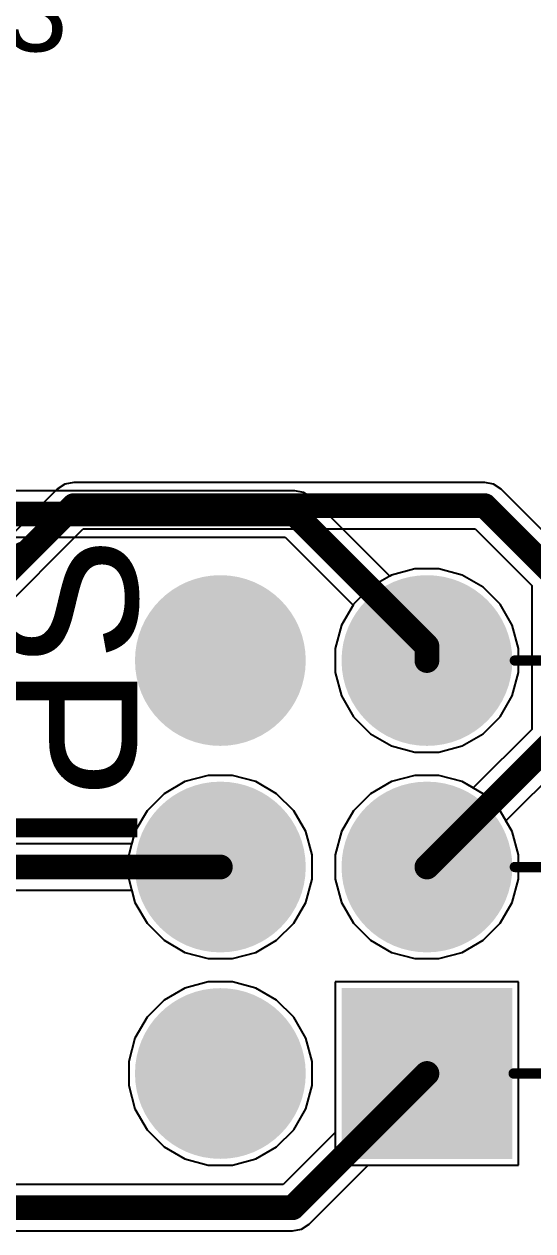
# Model space of a CAD drawing. Header units: millimetres. Extents: x -0.34 to 5.78, y -0.39 to 4.37.
# Drawn here: x 5.184 to 5.43, y 2.141 to 2.725 of the extents above; entities that cross this region are included whole.
import ezdxf

# ---------------------------------------------------------------- set-up
doc = ezdxf.new("R2010")
doc.units = ezdxf.units.MM
doc.header["$MEASUREMENT"] = 0
for name, color, linetype in [('BottomLayer', 5, 'Continuous'), ('BottomSolder', 6, 'Continuous'), ('MultiLayer', 9, 'Continuous'), ('PadHoleLayer', 156, 'Continuous'), ('TopLayer', 1, 'Continuous'), ('TopOverlay', 2, 'Continuous'), ('TopSolder', 216, 'Continuous')]:
    doc.layers.add(name, color=color, linetype=linetype)
doc.styles.add('Arial', font='', dxfattribs={"height": 0.2})
doc.styles.get('Arial').set_extended_font_data('Arial')

# ---------------------------------------------------------------- blocks, each defined once
blk = doc.blocks.new('HDR_2_3_____________F_______2_54____90')
at = {"layer": 'BottomLayer'}
h = blk.add_hatch(color=5, dxfattribs=at)
edge = h.paths.add_edge_path()
edge.add_arc((-0.1, 0.05), 0.03937, 0, 360)
h = blk.add_hatch(color=5, dxfattribs=at)
edge = h.paths.add_edge_path()
edge.add_arc((0, 0.05), 0.03937, 0, 360)
h = blk.add_hatch(color=5, dxfattribs=at)
edge = h.paths.add_edge_path()
edge.add_arc((0.1, 0.05), 0.03937, 0, 360)
blk.add_hatch(color=5, dxfattribs=at).paths.add_polyline_path([(-0.13937, -0.01063), (-0.06063, -0.01063), (-0.06063, -0.08937), (-0.13937, -0.08937)])
h = blk.add_hatch(color=5, dxfattribs=at)
edge = h.paths.add_edge_path()
edge.add_arc((0, -0.05), 0.03937, 0, 360)
h = blk.add_hatch(color=5, dxfattribs=at)
edge = h.paths.add_edge_path()
edge.add_arc((0.1, -0.05), 0.03937, 0, 360)
at = {"layer": 'BottomSolder'}
h = blk.add_hatch(color=6, dxfattribs=at)
edge = h.paths.add_edge_path()
edge.add_arc((-0.1, 0.05), 0.04134, 0, 360)
h = blk.add_hatch(color=6, dxfattribs=at)
edge = h.paths.add_edge_path()
edge.add_arc((0, 0.05), 0.04134, 0, 360)
h = blk.add_hatch(color=6, dxfattribs=at)
edge = h.paths.add_edge_path()
edge.add_arc((0.1, 0.05), 0.04134, 0, 360)
blk.add_hatch(color=6, dxfattribs=at).paths.add_polyline_path([(-0.14134, -0.00866), (-0.05866, -0.00866), (-0.05866, -0.09134), (-0.14134, -0.09134)])
h = blk.add_hatch(color=6, dxfattribs=at)
edge = h.paths.add_edge_path()
edge.add_arc((0, -0.05), 0.04134, 0, 360)
h = blk.add_hatch(color=6, dxfattribs=at)
edge = h.paths.add_edge_path()
edge.add_arc((0.1, -0.05), 0.04134, 0, 360)
at = {"layer": 'MultiLayer'}
h = blk.add_hatch(color=9, dxfattribs=at)
edge = h.paths.add_edge_path()
edge.add_arc((-0.1, 0.05), 0.03937, 0, 360)
h = blk.add_hatch(color=9, dxfattribs=at)
edge = h.paths.add_edge_path()
edge.add_arc((0, 0.05), 0.03937, 0, 360)
h = blk.add_hatch(color=9, dxfattribs=at)
edge = h.paths.add_edge_path()
edge.add_arc((0.1, 0.05), 0.03937, 0, 360)
blk.add_hatch(color=9, dxfattribs=at).paths.add_polyline_path([(-0.13937, -0.01063), (-0.06063, -0.01063), (-0.06063, -0.08937), (-0.13937, -0.08937)])
h = blk.add_hatch(color=9, dxfattribs=at)
edge = h.paths.add_edge_path()
edge.add_arc((0, -0.05), 0.03937, 0, 360)
h = blk.add_hatch(color=9, dxfattribs=at)
edge = h.paths.add_edge_path()
edge.add_arc((0.1, -0.05), 0.03937, 0, 360)
at = {"layer": 'PadHoleLayer'}
h = blk.add_hatch(color=156, dxfattribs=at)
edge = h.paths.add_edge_path()
edge.add_arc((-0.1, 0.05), 0.02165, 0, 360)
h = blk.add_hatch(color=156, dxfattribs=at)
edge = h.paths.add_edge_path()
edge.add_arc((0, 0.05), 0.02165, 0, 360)
h = blk.add_hatch(color=156, dxfattribs=at)
edge = h.paths.add_edge_path()
edge.add_arc((0.1, 0.05), 0.02165, 0, 360)
h = blk.add_hatch(color=156, dxfattribs=at)
edge = h.paths.add_edge_path()
edge.add_arc((-0.1, -0.05), 0.02165, 0, 360)
h = blk.add_hatch(color=156, dxfattribs=at)
edge = h.paths.add_edge_path()
edge.add_arc((0, -0.05), 0.02165, 0, 360)
h = blk.add_hatch(color=156, dxfattribs=at)
edge = h.paths.add_edge_path()
edge.add_arc((0.1, -0.05), 0.02165, 0, 360)
at = {"layer": 'TopLayer'}
h = blk.add_hatch(color=1, dxfattribs=at)
edge = h.paths.add_edge_path()
edge.add_arc((-0.1, 0.05), 0.03937, 0, 360)
h = blk.add_hatch(color=1, dxfattribs=at)
edge = h.paths.add_edge_path()
edge.add_arc((0, 0.05), 0.03937, 0, 360)
h = blk.add_hatch(color=1, dxfattribs=at)
edge = h.paths.add_edge_path()
edge.add_arc((0.1, 0.05), 0.03937, 0, 360)
blk.add_hatch(color=1, dxfattribs=at).paths.add_polyline_path([(-0.13937, -0.01063), (-0.06063, -0.01063), (-0.06063, -0.08937), (-0.13937, -0.08937)])
h = blk.add_hatch(color=1, dxfattribs=at)
edge = h.paths.add_edge_path()
edge.add_arc((0, -0.05), 0.03937, 0, 360)
h = blk.add_hatch(color=1, dxfattribs=at)
edge = h.paths.add_edge_path()
edge.add_arc((0.1, -0.05), 0.03937, 0, 360)
at = {"layer": 'TopSolder'}
h = blk.add_hatch(color=216, dxfattribs=at)
edge = h.paths.add_edge_path()
edge.add_arc((-0.1, 0.05), 0.04134, 0, 360)
h = blk.add_hatch(color=216, dxfattribs=at)
edge = h.paths.add_edge_path()
edge.add_arc((0, 0.05), 0.04134, 0, 360)
h = blk.add_hatch(color=216, dxfattribs=at)
edge = h.paths.add_edge_path()
edge.add_arc((0.1, 0.05), 0.04134, 0, 360)
blk.add_hatch(color=216, dxfattribs=at).paths.add_polyline_path([(-0.14134, -0.00866), (-0.05866, -0.00866), (-0.05866, -0.09134), (-0.14134, -0.09134)])
h = blk.add_hatch(color=216, dxfattribs=at)
edge = h.paths.add_edge_path()
edge.add_arc((0, -0.05), 0.04134, 0, 360)
h = blk.add_hatch(color=216, dxfattribs=at)
edge = h.paths.add_edge_path()
edge.add_arc((0.1, -0.05), 0.04134, 0, 360)
at = {"layer": 'TopOverlay', "const_width": 0.005}
for points in [[(-0.1, -0.092), (-0.1, -0.11535)], [(0, -0.09256), (0, -0.11535)], [(0.1, -0.09256), (0.1, -0.11535)], [(-0.16181, -0.11535), (-0.16181, -0.45)], [(-0.16181, -0.11535), (0.16181, -0.11535)], [(0.16181, -0.11535), (0.16181, -0.44819)], [(-0.16181, -0.45), (0.16, -0.45)], [(0.16181, -0.44819), (0.16, -0.45)]]:
    blk.add_lwpolyline(points, dxfattribs=at)
at = {"layer": 'TopOverlay', "const_width": 0.0025}
for points in [[(-0.10125, -0.092, 1), (-0.09875, -0.092, 1)], [(-0.00125, -0.09256, 1), (0.00125, -0.09256, 1)], [(0.09875, -0.09256, 1), (0.10125, -0.09256, 1)], [(-0.16306, -0.11535, 1), (-0.16056, -0.11535, 1)], [(-0.16306, -0.11535, 1), (-0.16056, -0.11535, 1)], [(-0.10125, -0.11535, 1), (-0.09875, -0.11535, 1)], [(-0.00125, -0.11535, 1), (0.00125, -0.11535, 1)], [(0.09875, -0.11535, 1), (0.10125, -0.11535, 1)], [(0.16056, -0.11535, 1), (0.16306, -0.11535, 1)], [(0.16056, -0.11535, 1), (0.16306, -0.11535, 1)], [(-0.16306, -0.45, 1), (-0.16056, -0.45, 1)], [(-0.16306, -0.45, 1), (-0.16056, -0.45, 1)], [(0.15875, -0.45, 1), (0.16125, -0.45, 1)], [(0.15875, -0.45, 1), (0.16125, -0.45, 1)], [(0.16056, -0.44819, 1), (0.16306, -0.44819, 1)], [(0.16056, -0.44819, 1), (0.16306, -0.44819, 1)]]:
    blk.add_lwpolyline(points, format="xyb", close=True, dxfattribs=at)

msp = doc.modelspace()

# ---------------------------------------------------------------- linework, layer by layer
at = {"layer": 'BottomLayer'}
for p, q in [((5.315, 2.49922), (5.004, 2.49922)), ((5.31929, 2.49836), (5.315, 2.49922)), ((5.315, 2.49922), (5.315, 2.49922)), ((5.32293, 2.49593), (5.31929, 2.49836)), ((5.36101, 2.45785), (5.32293, 2.49593)), ((5.00865, 2.47678), (5.31035, 2.47678)), ((5.31035, 2.47678), (5.34327, 2.44386)), ((5.37316, 2.46137), (5.36187, 2.45835)), ((5.38484, 2.46137), (5.37316, 2.46137)), ((5.39612, 2.45835), (5.38484, 2.46137)), ((5.36187, 2.45835), (5.36101, 2.45785)), ((5.40624, 2.4525), (5.39612, 2.45835)), ((5.4145, 2.44424), (5.40624, 2.4525)), ((5.34327, 2.44386), (5.33765, 2.43413)), ((5.42034, 2.43413), (5.4145, 2.44424)), ((5.33765, 2.43413), (5.33463, 2.42284)), ((5.42337, 2.42284), (5.42034, 2.43413)), ((5.33463, 2.42284), (5.33463, 2.41116)), ((5.42337, 2.41116), (5.42337, 2.42284)), ((5.33463, 2.41116), (5.33765, 2.39987)), ((5.42034, 2.39987), (5.42337, 2.41116)), ((5.33765, 2.39987), (5.34349, 2.38976)), ((5.4145, 2.38976), (5.42034, 2.39987)), ((5.34349, 2.38976), (5.35175, 2.3815)), ((5.40624, 2.3815), (5.4145, 2.38976)), ((5.35175, 2.3815), (5.36187, 2.37565)), ((5.39612, 2.37565), (5.40624, 2.3815)), ((5.36187, 2.37565), (5.37316, 2.37263)), ((5.38484, 2.37263), (5.39612, 2.37565)), ((5.37316, 2.37263), (5.38484, 2.37263)), ((5.27316, 2.36137), (5.26187, 2.35835)), ((5.28484, 2.36137), (5.27316, 2.36137)), ((5.29612, 2.35835), (5.28484, 2.36137)), ((5.37316, 2.36137), (5.36187, 2.35835)), ((5.38484, 2.36137), (5.37316, 2.36137)), ((5.39612, 2.35835), (5.38484, 2.36137)), ((5.26187, 2.35835), (5.25175, 2.3525)), ((5.30624, 2.3525), (5.29612, 2.35835)), ((5.36187, 2.35835), (5.35175, 2.3525)), ((5.40624, 2.3525), (5.39612, 2.35835)), ((5.25175, 2.3525), (5.24349, 2.34424)), ((5.3145, 2.34424), (5.30624, 2.3525)), ((5.35175, 2.3525), (5.34349, 2.34424)), ((5.4145, 2.34424), (5.40624, 2.3525)), ((5.24349, 2.34424), (5.23765, 2.33413)), ((5.32034, 2.33413), (5.3145, 2.34424)), ((5.34349, 2.34424), (5.33765, 2.33413)), ((5.42034, 2.33413), (5.4145, 2.34424)), ((5.23765, 2.33413), (5.23607, 2.32822)), ((5.32337, 2.32284), (5.32034, 2.33413)), ((5.33765, 2.33413), (5.33463, 2.32284)), ((5.42337, 2.32284), (5.42034, 2.33413)), ((5.23607, 2.32822), (5.03665, 2.32822)), ((5.32337, 2.31116), (5.32337, 2.32284)), ((5.33463, 2.32284), (5.33463, 2.31116)), ((5.42337, 2.31116), (5.42337, 2.32284)), ((5.32034, 2.29987), (5.32337, 2.31116)), ((5.33463, 2.31116), (5.33765, 2.29987)), ((5.42034, 2.29987), (5.42337, 2.31116)), ((5.032, 2.30578), (5.23607, 2.30578)), ((5.23607, 2.30578), (5.23765, 2.29987)), ((5.23765, 2.29987), (5.24349, 2.28976)), ((5.3145, 2.28976), (5.32034, 2.29987)), ((5.33765, 2.29987), (5.34349, 2.28976)), ((5.4145, 2.28976), (5.42034, 2.29987)), ((5.24349, 2.28976), (5.25175, 2.2815)), ((5.30624, 2.2815), (5.3145, 2.28976)), ((5.34349, 2.28976), (5.35175, 2.2815)), ((5.40624, 2.2815), (5.4145, 2.28976)), ((5.25175, 2.2815), (5.26187, 2.27565)), ((5.29612, 2.27565), (5.30624, 2.2815)), ((5.35175, 2.2815), (5.36187, 2.27565)), ((5.39612, 2.27565), (5.40624, 2.2815)), ((5.26187, 2.27565), (5.27316, 2.27263)), ((5.28484, 2.27263), (5.29612, 2.27565)), ((5.36187, 2.27565), (5.37316, 2.27263)), ((5.38484, 2.27263), (5.39612, 2.27565)), ((5.27316, 2.27263), (5.28484, 2.27263)), ((5.37316, 2.27263), (5.38484, 2.27263)), ((5.26187, 2.25835), (5.25175, 2.2525)), ((5.27316, 2.26137), (5.26187, 2.25835)), ((5.28484, 2.26137), (5.27316, 2.26137)), ((5.29612, 2.25835), (5.28484, 2.26137)), ((5.30624, 2.2525), (5.29612, 2.25835)), ((5.42337, 2.26137), (5.33463, 2.26137)), ((5.33463, 2.26137), (5.33463, 2.18849)), ((5.42337, 2.17263), (5.42337, 2.26137)), ((5.25175, 2.2525), (5.24349, 2.24424)), ((5.3145, 2.24424), (5.30624, 2.2525)), ((5.24349, 2.24424), (5.23765, 2.23413)), ((5.32034, 2.23413), (5.3145, 2.24424)), ((5.23765, 2.23413), (5.23463, 2.22284)), ((5.32337, 2.22284), (5.32034, 2.23413)), ((5.23463, 2.22284), (5.23463, 2.21116)), ((5.32337, 2.21116), (5.32337, 2.22284)), ((5.23463, 2.21116), (5.23765, 2.19987)), ((5.32034, 2.19987), (5.32337, 2.21116)), ((5.23765, 2.19987), (5.24349, 2.18976)), ((5.3145, 2.18976), (5.32034, 2.19987)), ((5.24349, 2.18976), (5.25175, 2.1815)), ((5.30624, 2.1815), (5.3145, 2.18976)), ((5.33463, 2.18849), (5.30935, 2.16322)), ((5.25175, 2.1815), (5.26187, 2.17565)), ((5.29612, 2.17565), (5.30624, 2.1815)), ((5.26187, 2.17565), (5.27316, 2.17263)), ((5.28484, 2.17263), (5.29612, 2.17565)), ((5.27316, 2.17263), (5.28484, 2.17263)), ((5.32193, 2.14407), (5.35049, 2.17263)), ((5.35049, 2.17263), (5.42337, 2.17263)), ((5.30935, 2.16322), (5.01065, 2.16322)), ((5.006, 2.14078), (5.314, 2.14078)), ((5.314, 2.14078), (5.31829, 2.14164)), ((5.314, 2.14078), (5.314, 2.14078)), ((5.31829, 2.14164), (5.32193, 2.14407))]:
    msp.add_line(p, q, dxfattribs=at)
at = {"layer": 'BottomLayer', "const_width": 0.012}
for points in [[(5.004, 2.488), (5.315, 2.488)], [(5.315, 2.488), (5.379, 2.424)], [(5.379, 2.417), (5.379, 2.424)], [(5.032, 2.317), (5.279, 2.317)], [(5.314, 2.152), (5.379, 2.217)], [(5.006, 2.152), (5.314, 2.152)]]:
    msp.add_lwpolyline(points, dxfattribs=at)
at = {"layer": 'BottomLayer', "const_width": 0.006}
for points in [[(5.312, 2.488, 1), (5.318, 2.488, 1)], [(5.312, 2.488, 1), (5.318, 2.488, 1)], [(5.376, 2.424, 1), (5.382, 2.424, 1)], [(5.376, 2.424, 1), (5.382, 2.424, 1)], [(5.376, 2.417, 1), (5.382, 2.417, 1)], [(5.276, 2.317, 1), (5.282, 2.317, 1)], [(5.376, 2.217, 1), (5.382, 2.217, 1)], [(5.311, 2.152, 1), (5.317, 2.152, 1)], [(5.311, 2.152, 1), (5.317, 2.152, 1)]]:
    msp.add_lwpolyline(points, format="xyb", close=True, dxfattribs=at)
at = {"layer": 'TopLayer'}
for p, q in [((5.20371, 2.50236), (5.20007, 2.49993)), ((5.208, 2.50322), (5.20371, 2.50236)), ((5.407, 2.50322), (5.208, 2.50322)), ((5.41129, 2.50236), (5.407, 2.50322)), ((5.407, 2.50322), (5.407, 2.50322)), ((5.41493, 2.49993), (5.41129, 2.50236)), ((5.20007, 2.49993), (5.07535, 2.37522)), ((5.20007, 2.49993), (5.20007, 2.49993)), ((5.44893, 2.46593), (5.41493, 2.49993)), ((5.08793, 2.35607), (5.21265, 2.48078)), ((5.21265, 2.48078), (5.40235, 2.48078)), ((5.40235, 2.48078), (5.42978, 2.45335)), ((5.37316, 2.46137), (5.36187, 2.45835)), ((5.38484, 2.46137), (5.37316, 2.46137)), ((5.39612, 2.45835), (5.38484, 2.46137)), ((5.36187, 2.45835), (5.35175, 2.4525)), ((5.40624, 2.4525), (5.39612, 2.45835)), ((5.35175, 2.4525), (5.34349, 2.44424)), ((5.4145, 2.44424), (5.40624, 2.4525)), ((5.42978, 2.45335), (5.42978, 2.38365)), ((5.34349, 2.44424), (5.33765, 2.43413)), ((5.42034, 2.43413), (5.4145, 2.44424)), ((5.33765, 2.43413), (5.33463, 2.42284)), ((5.42337, 2.42284), (5.42034, 2.43413)), ((5.33463, 2.42284), (5.33463, 2.41116)), ((5.42337, 2.41116), (5.42337, 2.42284)), ((5.33463, 2.41116), (5.33765, 2.39987)), ((5.42034, 2.39987), (5.42337, 2.41116)), ((5.33765, 2.39987), (5.34349, 2.38976)), ((5.4145, 2.38976), (5.42034, 2.39987)), ((5.34349, 2.38976), (5.35175, 2.3815)), ((5.40624, 2.3815), (5.4145, 2.38976)), ((5.35175, 2.3815), (5.36187, 2.37565)), ((5.39612, 2.37565), (5.40624, 2.3815)), ((5.42978, 2.38365), (5.40142, 2.35529)), ((5.36187, 2.37565), (5.37316, 2.37263)), ((5.38484, 2.37263), (5.39612, 2.37565)), ((5.37316, 2.37263), (5.38484, 2.37263)), ((5.41728, 2.33943), (5.44893, 2.37107)), ((5.27316, 2.36137), (5.26187, 2.35835)), ((5.28484, 2.36137), (5.27316, 2.36137)), ((5.29612, 2.35835), (5.28484, 2.36137)), ((5.37316, 2.36137), (5.36187, 2.35835)), ((5.38484, 2.36137), (5.37316, 2.36137)), ((5.39612, 2.35835), (5.38484, 2.36137)), ((5.26187, 2.35835), (5.25175, 2.3525)), ((5.30624, 2.3525), (5.29612, 2.35835)), ((5.36187, 2.35835), (5.35175, 2.3525)), ((5.40142, 2.35529), (5.39612, 2.35835)), ((5.25175, 2.3525), (5.24349, 2.34424)), ((5.3145, 2.34424), (5.30624, 2.3525)), ((5.35175, 2.3525), (5.34349, 2.34424)), ((5.24349, 2.34424), (5.23765, 2.33413)), ((5.32034, 2.33413), (5.3145, 2.34424)), ((5.34349, 2.34424), (5.33765, 2.33413)), ((5.42034, 2.33413), (5.41728, 2.33943)), ((5.23765, 2.33413), (5.23463, 2.32284)), ((5.32337, 2.32284), (5.32034, 2.33413)), ((5.33765, 2.33413), (5.33463, 2.32284)), ((5.42337, 2.32284), (5.42034, 2.33413)), ((5.23463, 2.32284), (5.23463, 2.31116)), ((5.32337, 2.31116), (5.32337, 2.32284)), ((5.33463, 2.32284), (5.33463, 2.31116)), ((5.42337, 2.31116), (5.42337, 2.32284)), ((5.23463, 2.31116), (5.23765, 2.29987)), ((5.32034, 2.29987), (5.32337, 2.31116)), ((5.33463, 2.31116), (5.33765, 2.29987)), ((5.42034, 2.29987), (5.42337, 2.31116)), ((5.23765, 2.29987), (5.24349, 2.28976)), ((5.3145, 2.28976), (5.32034, 2.29987)), ((5.33765, 2.29987), (5.34349, 2.28976)), ((5.4145, 2.28976), (5.42034, 2.29987)), ((5.24349, 2.28976), (5.25175, 2.2815)), ((5.30624, 2.2815), (5.3145, 2.28976)), ((5.34349, 2.28976), (5.35175, 2.2815)), ((5.40624, 2.2815), (5.4145, 2.28976)), ((5.25175, 2.2815), (5.26187, 2.27565)), ((5.29612, 2.27565), (5.30624, 2.2815)), ((5.35175, 2.2815), (5.36187, 2.27565)), ((5.39612, 2.27565), (5.40624, 2.2815)), ((5.26187, 2.27565), (5.27316, 2.27263)), ((5.28484, 2.27263), (5.29612, 2.27565)), ((5.36187, 2.27565), (5.37316, 2.27263)), ((5.38484, 2.27263), (5.39612, 2.27565)), ((5.27316, 2.27263), (5.28484, 2.27263)), ((5.37316, 2.27263), (5.38484, 2.27263)), ((5.26187, 2.25835), (5.25175, 2.2525)), ((5.27316, 2.26137), (5.26187, 2.25835)), ((5.28484, 2.26137), (5.27316, 2.26137)), ((5.29612, 2.25835), (5.28484, 2.26137)), ((5.30624, 2.2525), (5.29612, 2.25835)), ((5.42337, 2.26137), (5.33463, 2.26137)), ((5.33463, 2.26137), (5.33463, 2.17263)), ((5.42337, 2.17263), (5.42337, 2.26137)), ((5.25175, 2.2525), (5.24349, 2.24424)), ((5.3145, 2.24424), (5.30624, 2.2525)), ((5.24349, 2.24424), (5.23765, 2.23413)), ((5.32034, 2.23413), (5.3145, 2.24424)), ((5.23765, 2.23413), (5.23463, 2.22284)), ((5.32337, 2.22284), (5.32034, 2.23413)), ((5.23463, 2.22284), (5.23463, 2.21116)), ((5.32337, 2.21116), (5.32337, 2.22284)), ((5.23463, 2.21116), (5.23765, 2.19987)), ((5.32034, 2.19987), (5.32337, 2.21116)), ((5.23765, 2.19987), (5.24349, 2.18976)), ((5.3145, 2.18976), (5.32034, 2.19987)), ((5.24349, 2.18976), (5.25175, 2.1815)), ((5.30624, 2.1815), (5.3145, 2.18976)), ((5.25175, 2.1815), (5.26187, 2.17565)), ((5.29612, 2.17565), (5.30624, 2.1815)), ((5.26187, 2.17565), (5.27316, 2.17263)), ((5.28484, 2.17263), (5.29612, 2.17565)), ((5.27316, 2.17263), (5.28484, 2.17263)), ((5.33463, 2.17263), (5.42337, 2.17263))]:
    msp.add_line(p, q, dxfattribs=at)
at = {"layer": 'TopLayer', "const_width": 0.012}
for points in [[(5.08, 2.364), (5.208, 2.492)], [(5.208, 2.492), (5.407, 2.492)], [(5.407, 2.492), (5.441, 2.458)], [(5.379, 2.317), (5.441, 2.379)]]:
    msp.add_lwpolyline(points, dxfattribs=at)
at = {"layer": 'TopLayer', "const_width": 0.006}
for points in [[(5.205, 2.492, 1), (5.211, 2.492, 1)], [(5.205, 2.492, 1), (5.211, 2.492, 1)], [(5.404, 2.492, 1), (5.41, 2.492, 1)], [(5.404, 2.492, 1), (5.41, 2.492, 1)], [(5.376, 2.317, 1), (5.382, 2.317, 1)]]:
    msp.add_lwpolyline(points, format="xyb", close=True, dxfattribs=at)

# ---------------------------------------------------------------- block references
at = {"rotation": 90}
msp.add_blockref('HDR_2_3_____________F_______2_54____90', (5.329, 2.317), dxfattribs=at)

# ---------------------------------------------------------------- texts
at = {"layer": 'TopOverlay', "style": 'Arial'}
msp.add_text('U3', height=0.04, dxfattribs=at).set_placement((5.13368, 2.71201))
msp.add_text('SPI', height=0.07, rotation=270, dxfattribs=at).set_placement((5.16882, 2.48))

doc.saveas('drawing.dxf')
